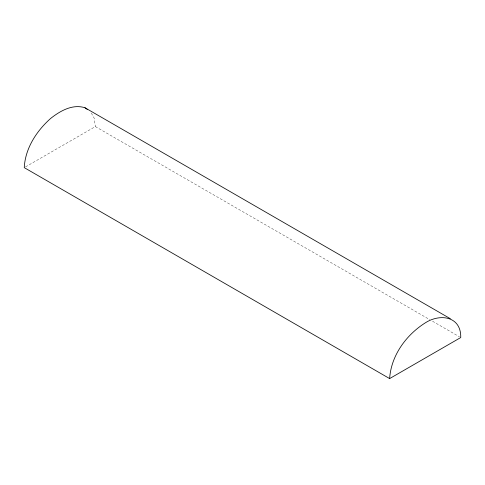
<?xml version="1.0" encoding="UTF-8"?>
<svg xmlns="http://www.w3.org/2000/svg" width="485" height="485" viewBox="0 0 485 485"><rect width="100%" height="100%" fill="white"/><g stroke="black" fill="none" stroke-linecap="round" stroke-linejoin="round"><path stroke-width="0.36" stroke-dasharray="2.42 1.82" d="M25.553 166.882L95.363 126.579L429.916 319.73M432.541 321.246L459.44 336.778M91.313 113.041L94.151 118.182L95.363 126.579"/><path stroke-width="0.73" d="M389.637 378.591C391.092 355.59 406.103 335.002 425.193 322.919C440.077 313.207 461.253 316.256 460.75 337.536L389.637 378.591L24.25 167.634C25.244 148.337 36.502 131.053 50.604 118.479C60.11 110.962 72.489 103.802 84.948 107.743L450.335 318.7M84.948 107.743L87.209 109.349"/></g></svg>
